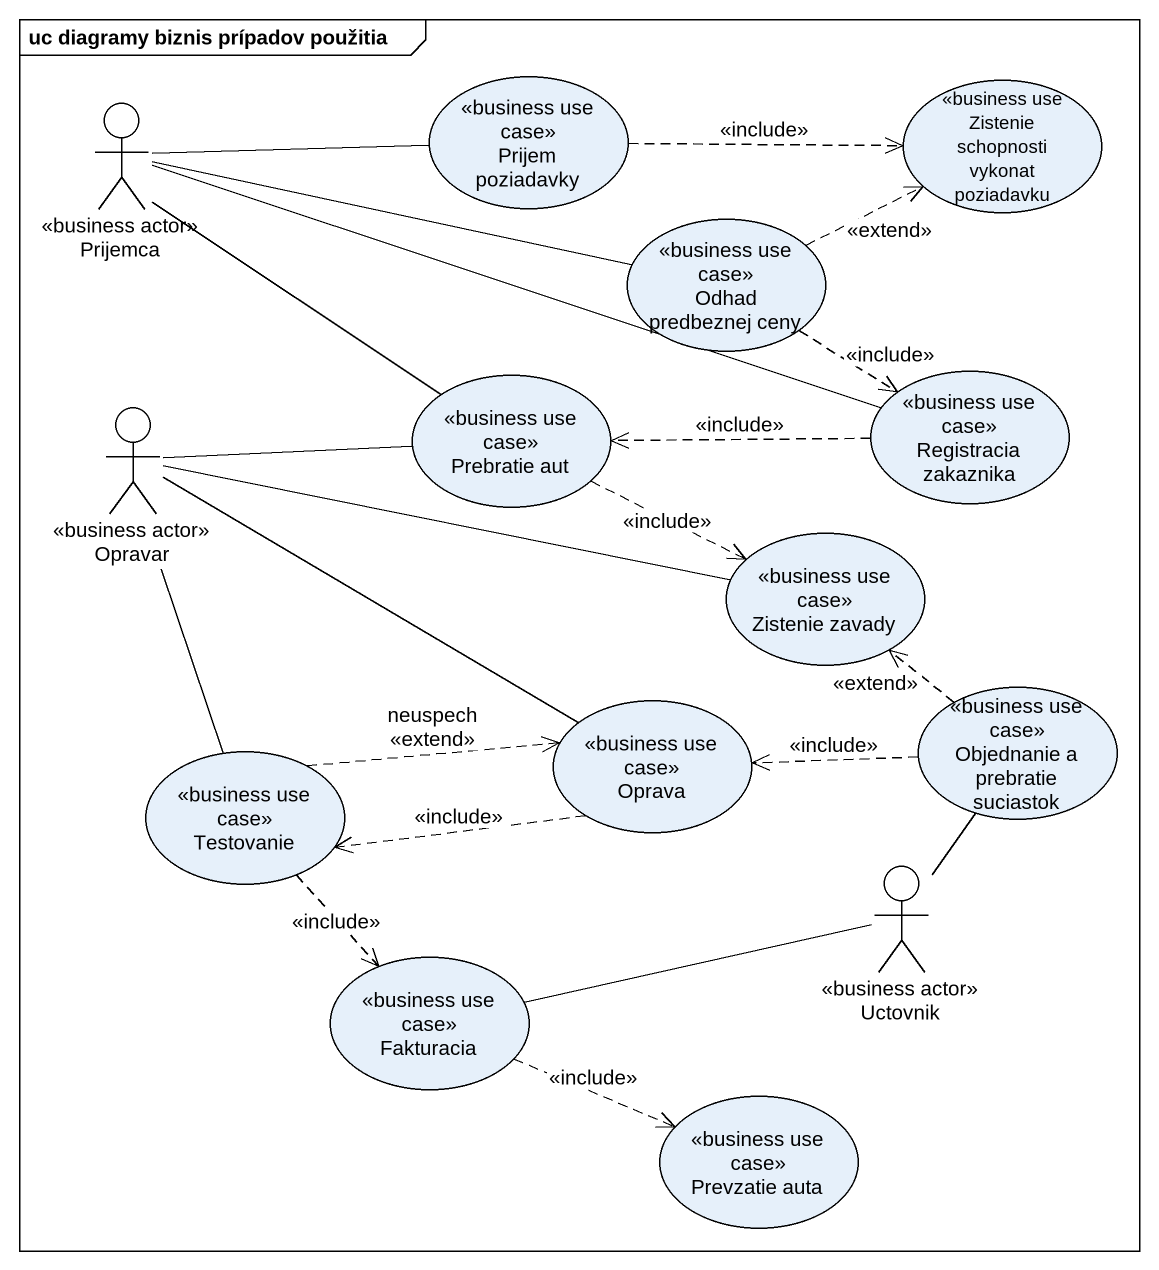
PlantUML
@startuml
mainframe uc diagramy biznis prípadov použitia
actor Prijemca <<business actor>>
usecase "Prijem poziadavky" as Prijem_poziadavky <<business use case>>
usecase "Zistenie schopnosti vykonat poziadavku" as Zistenie_schopnosti_vykonat <<business use case>>
usecase "Odhad predbeznej ceny" as Odhad_predbeznej_ceny <<business use case>>
actor Opravar <<business actor>>
usecase "Prebratie aut" as Prebratie_aut <<business use case>>
usecase "Registracia zakaznika" as Registracia_zakaznika <<business use case>>
usecase "Zistenie zavady" as Zistenie_zavady <<business use case>>
usecase Oprava <<business use case>>
usecase "Objednanie a prebratie suciastok" as Objednanie_a_prebratie <<business use case>>
usecase Testovanie <<business use case>>
actor Uctovnik <<business actor>>
usecase Fakturacia <<business use case>>
usecase "Prevzatie auta" as Prevzatie_auta <<business use case>>
Prijemca -right- Prijem_poziadavky
Prijemca -right- Odhad_predbeznej_ceny
Prijemca -- Prebratie_aut
Prijemca -right- Registracia_zakaznika
Prijem_poziadavky .right.> Zistenie_schopnosti_vykonat : <<include>>
Odhad_predbeznej_ceny .right.> Zistenie_schopnosti_vykonat : <<extend>>
Odhad_predbeznej_ceny ..> Registracia_zakaznika : <<include>>
Opravar -right- Prebratie_aut
Opravar -right- Zistenie_zavady
Opravar -right- Oprava
Opravar -- Testovanie
Prebratie_aut .right.> Zistenie_zavady : <<include>>
Registracia_zakaznika .left.> Prebratie_aut : <<include>>
Oprava .left.> Testovanie : <<include>>
Objednanie_a_prebratie .up.> Zistenie_zavady : <<extend>>
Objednanie_a_prebratie .left.> Oprava : <<include>>
Testovanie .right.> Oprava : neuspech\n<<extend>>
Testovanie ..> Fakturacia : <<include>>
Uctovnik -up- Objednanie_a_prebratie
Uctovnik -left- Fakturacia
Fakturacia .right.> Prevzatie_auta : <<include>>
@enduml
